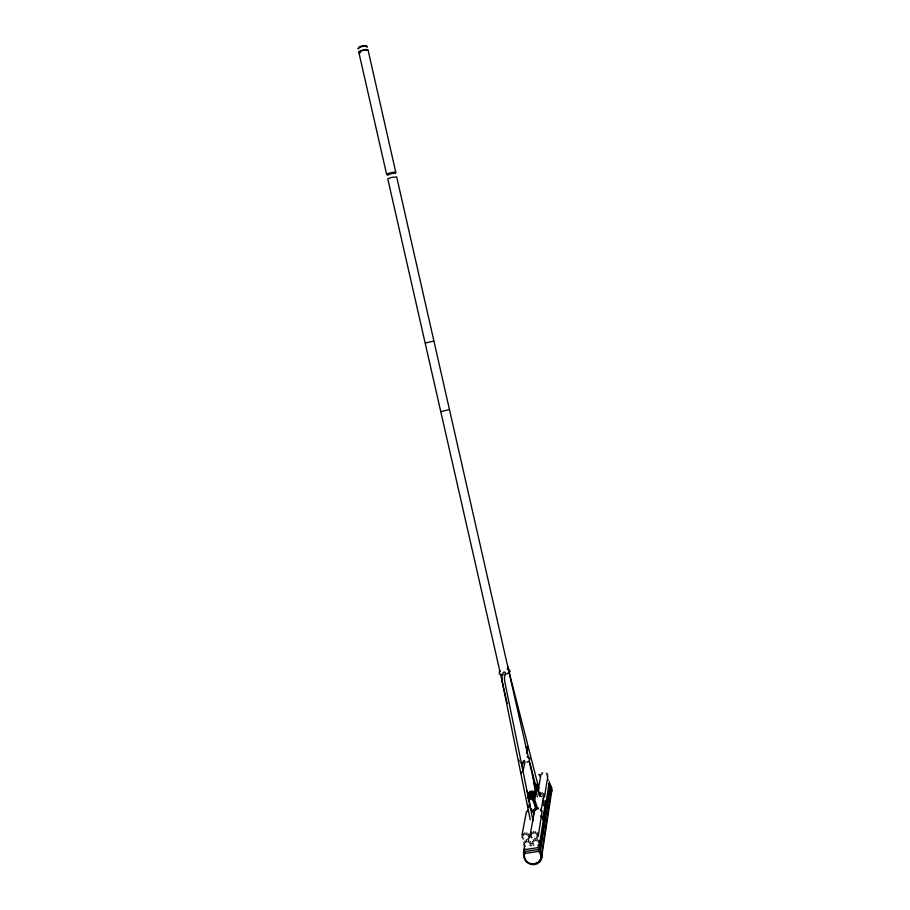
<?xml version="1.0" encoding="UTF-8"?>
<svg xmlns="http://www.w3.org/2000/svg" width="910" height="910" viewBox="0 0 910 910"><rect width="100%" height="100%" fill="white"/><g stroke="black" fill="none" stroke-linecap="round" stroke-linejoin="round"><path stroke-width="1.36" d="M524.501 853.5L538.993 851.328C547.843 865.649 522.192 869.027 524.501 853.5L523.466 852.761L524.592 845.64M519.03 760.134L519.064 761.283M533.749 814.086L533.84 812.209L532.896 811.936M549.333 783.351L549.413 781.599M538.47 850.975L549.083 783.487L550.209 784.227L551.574 787.594L541.564 854.046C543.475 859.939 537.582 865.683 531.724 864.477L531.759 863.977M536.547 809.195L533.396 799.276L531.076 797.842L532.191 791.097M550.436 785.262L540.278 851.43L541.564 854.046L540.449 854.763M539.198 852.181L540.278 851.43L538.333 847.574L538.765 844.776M542.747 819.591L545.181 804.212M541.018 811.299L542.906 799.708M538.106 790.631L540.995 774.194L541.996 774.137M524.729 848.382C522.033 854.627 524.126 863.385 531.724 864.477M524.695 851.18L523.694 856.731L524.66 857.129M533.692 783.055L536.775 784.955L534.352 798.4L537.582 808.535M533.999 791.689L532.418 798.286M534.727 787.662L535.467 783.646L533.738 783.601M533.124 791.279L531.77 797.979M534.113 785.921L534.409 783.737M530.473 808.933L529.199 800.789L529.688 798.184M531.247 791.131L530.371 797.865L528.187 800.095M529.574 791.848L527.902 797.854L528.664 798.878M530.359 791.381L529.711 798.059M532.828 778.164L533.351 775.422M527.72 797.296L528.505 793.27M527.902 797.854L528.938 792.485M522.875 771.93L524.99 762.023L524.308 760.453L523.239 761.078L522.169 766.015M526.799 753.491L527.902 747.633L527.254 746.701L526.219 747.315M551.312 792.542L551.87 790.107L551.574 787.594L550.709 787.412M360.553 47.183L360.792 46.228M440.815 411.616L449.21 409.648M536.832 840.726L537.241 839.282M543.27 801.05L543.657 799.731M535.114 833.173L535.524 831.729M541.678 793.998L542.053 792.678M528.266 842.023L528.687 840.578M526.549 834.481L526.958 833.048M537.969 809.081L538.333 807.909M531.326 810.128L531.69 808.944M540.221 795.818L540.495 795.147M521.043 771.691L521.111 773.409M359.587 47.559L360.053 46.512M358.824 47.934L359.473 46.797M358.233 48.867L359.018 47.513M358.13 48.605L359.086 47.081M499.408 671.887L499.362 674.037L503.014 674.902M499.385 671.933L500.318 670.977M532.964 798.718L536.206 784.227L535.99 784.989M538.094 841.557L538.982 840.431M529.529 842.853L530.416 841.727M536.377 834.004L537.264 832.878M527.811 835.312L528.699 834.197M544.453 801.824L545.272 800.8M542.861 794.771L543.679 793.747M540.631 816.293L541.439 815.417M532.532 810.924L533.351 810.036M538.993 851.328L540.017 850.27L550.209 784.227L548.957 784.056M533.396 799.276L534.352 798.4L532.134 796.648L529.336 796.75L528.539 797.217L529.131 798.4M499.988 671.773L387.762 178.792L391.357 177.484L396.68 176.87L508.44 669.612M395.611 173.355L391.687 173.492L387.376 175.266M533.704 799.958L534.727 799.253L536.775 784.955M538.777 842.853L539.926 842.216M530.212 844.15L531.36 843.513M537.059 835.312L538.208 834.675M528.494 836.62L529.643 835.983M545.09 803.029L546.148 802.461M543.497 795.988L544.555 795.42M541.404 796.591L542.121 796.216M542.815 802.847L543.532 802.472M526.788 762.17C530.325 761.897 531.133 756.574 527.026 756.767M506.79 674.082L510.01 671.739L509.691 670.113L507.154 669.225M541.291 817.533L542.349 817.123M533.192 812.164L534.25 811.754M540.756 857.254L541.905 856.867M538.72 774.66L539.38 774.444M546.375 773.432L547.047 773.216M547.911 780.211L548.571 779.995M425.539 342.956L433.661 341.113M526.401 861.815L527.049 861.622M532.236 810.696L532.93 810.503M540.438 809.411L541.143 809.217M542.076 816.657L542.781 816.463M522.818 838.952L523.534 838.77M531.36 837.644L532.088 837.473M524.535 846.471L525.252 846.3M533.078 845.174L533.806 845.015M538.333 847.574L523.841 849.758L524.842 853.034M538.754 849.439L524.274 851.612L523.466 852.761L524.706 854.365M530.143 845.561L531.269 845.458M538.709 844.264L539.823 844.161M536.991 836.722L538.117 836.62L541.95 812.801L542.053 810.935L541.097 810.662M528.426 838.03L529.552 837.928L534.67 810.23L535.74 810.15M527.55 811.424L526.481 811.504L521.953 835.221L522.909 836.062M545.022 804.349L546.057 804.281M543.429 797.308L544.464 797.24L547.797 776.571L546.933 775.866M540.21 859.654L541.279 859.586L551.87 790.107L550.982 789.63M530.371 797.865L531.076 797.842M523.045 762.967L520.975 762.819M543.463 804.065L544.419 804.144M533.442 811.879L534.42 811.97M524.615 859.449L525.479 859.54M536.286 785.66L537.139 785.785L540.324 796.136M538.845 861.724L539.744 861.918M546.99 774.592L547.888 774.819M539.334 775.832L540.221 776.048M542.735 817.897L543.691 818.17M530.405 835.858L531.394 836.176M521.862 837.166L522.841 837.473M532.134 843.399L533.112 843.718M523.591 844.685L524.57 845.003M537.901 845.413L538.709 845.743M527.618 839.179L528.437 839.509M536.183 837.871L536.991 838.201M527.538 809.98L528.323 810.321M535.74 808.706L536.513 809.047M544.271 805.43L545.022 805.76M542.678 798.388L543.429 798.73M541.996 772.761L542.724 773.102M543.395 805.384L544.328 805.964M365.809 45.705L367.083 46.501M533.533 810.014L534.488 810.617M536.843 863.215L537.469 863.624M365.501 45.568L366.673 46.319M365.877 45.898L367.174 46.751M364.978 45.5L366.002 46.239M365.718 46.137L366.969 47.07M542.667 819.25L543.6 820.046M530.507 833.913L531.463 834.754M532.225 841.454L533.192 842.296M523.682 842.751L524.638 843.593M364.284 45.511L365.092 46.251M507.564 666.086L539.004 788.959M363.454 45.602L364.023 46.364M534.602 808.489L535.262 809.513M526.287 839.759L526.776 841.875M534.841 838.451L535.33 840.567M531.622 832.332L532.27 833.606M533.34 839.873L533.999 841.147M523.068 833.64L523.716 834.914M524.797 841.17L525.445 842.455M362.555 45.75L362.851 46.569M535.615 809.525C535.888 808.581 532.043 793.258 529.199 800.789M537.469 789.516L539.448 795.943M530.007 763.183L535.228 783.828M358.858 52.427L386.591 174.265M500.614 674.538L507.177 703.339M527.117 790.972L527.743 793.691M395.782 172.286L368.175 50.505A4.777 1.058 -12.8 0 0 361.918 50.789A4.777 1.058 -12.8 0 0 360.087 52.939M509.065 672.365L528.664 758.758M529.279 761.488L537.321 796.921M549.424 784.363L549.595 785.125M533.101 820.865L504.754 681.499L504.356 677.552L505.573 673.673A1.285 1.217 25.9 0 1 504.629 674.469M530.28 819.876L502.24 681.931L501.888 677.097L503.15 672.843A1.285 1.217 25.9 0 1 505.596 673.036M527.914 804.497L528.335 807.204M540.13 792.508L540.278 793.873M533.453 831.535L533.613 833.025M524.899 832.843L525.047 834.333M361.657 45.966L361.668 46.854M387.057 174.447A4.721 0.569 -12.8 0 1 390.89 172.752A4.721 0.569 -12.8 0 1 395.543 172.479M358.984 52.177A4.641 1.024 -12.8 0 1 363.602 49.902A4.641 1.024 -12.8 0 1 367.72 50.38M360.076 52.427A4.641 1.024 -12.8 0 1 359.393 52.348"/></g></svg>
